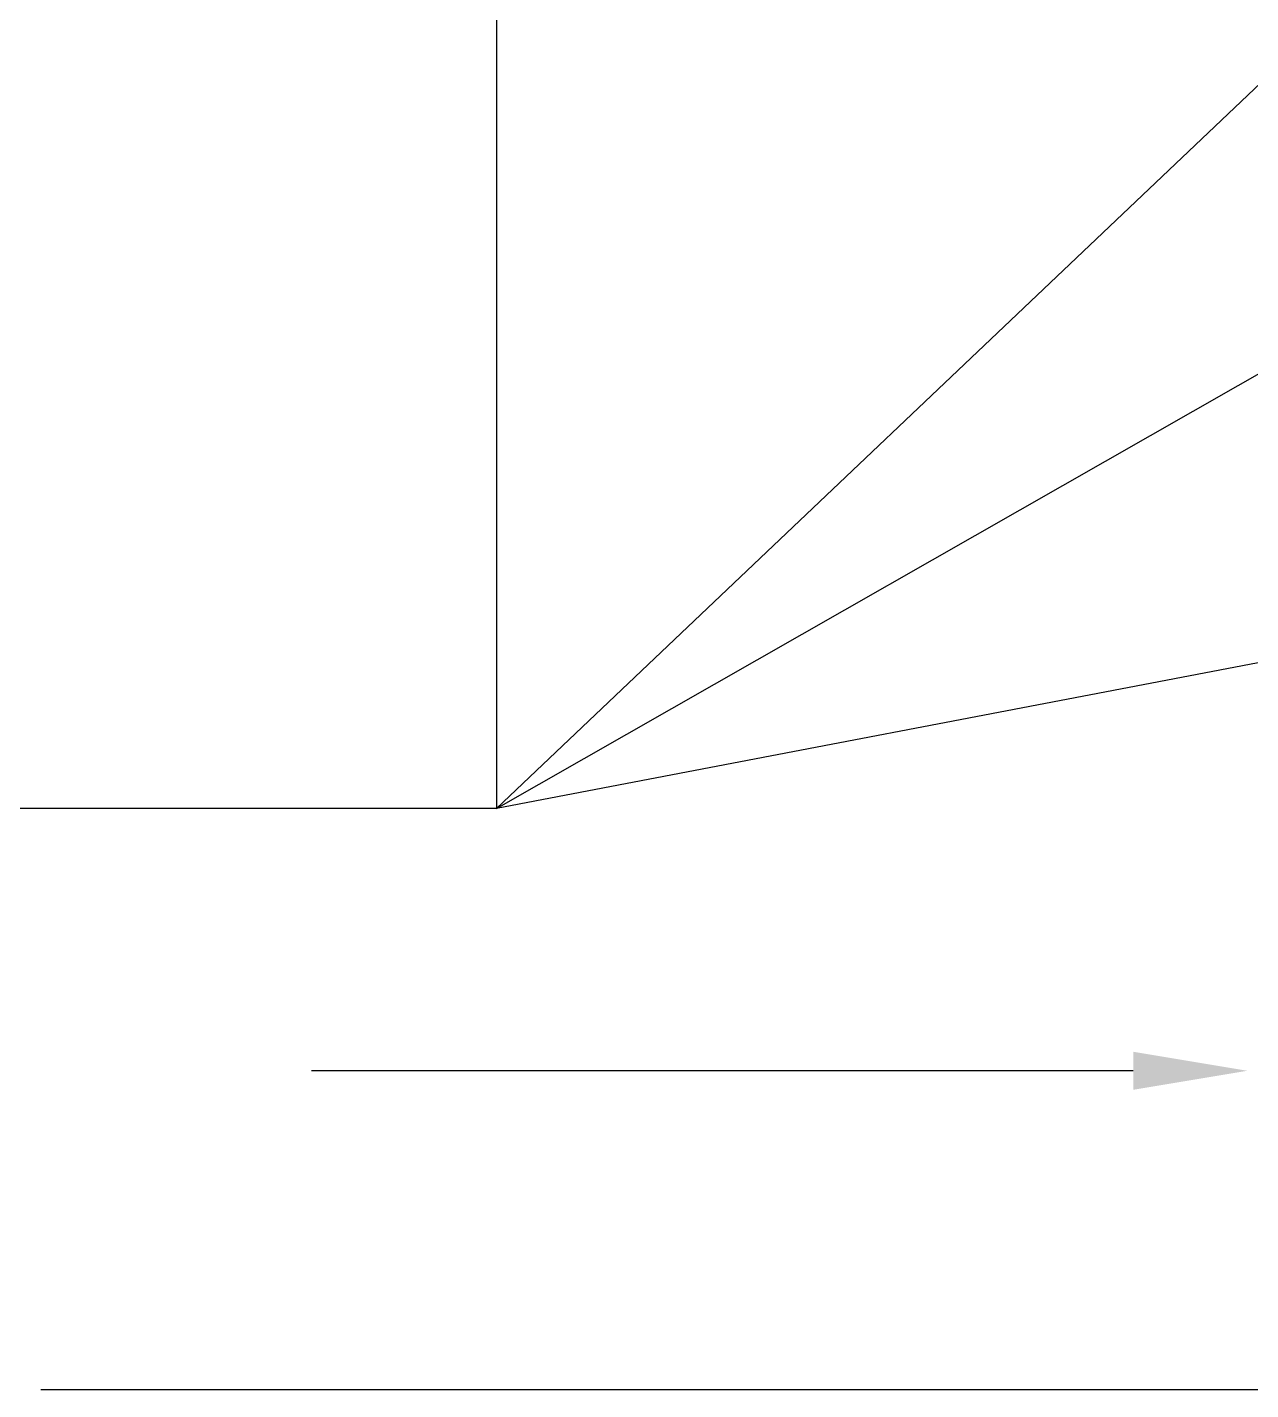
# Model space of a CAD drawing. Extents: x 2246048 to 2442613, y -66234 to 220766.
# Drawn here: x 2367615 to 2369760, y 128290 to 130679 of the extents above; entities that cross this region are included whole.
import ezdxf

# ---------------------------------------------------------------- set-up
doc = ezdxf.new("R2010")
doc.units = 0
doc.header["$LTSCALE"] = 1000
doc.header["$MEASUREMENT"] = 0
for name, color, linetype in [('$RECOVER_980714094048-101', 7, 'Continuous'), ('BASE', 7, 'Continuous'), ('EGTXT', 7, 'Continuous')]:
    doc.layers.add(name, color=color, linetype=linetype)

msp = doc.modelspace()

# ---------------------------------------------------------------- linework, layer by layer
at = {"layer": '$RECOVER_980714094048-101', "linetype": 'Continuous'}
for p, q in [((2368437.563, 133218.828), (2368437.563, 129309.468)), ((2368437.563, 129309.468), (2370495.983, 131264.148)), ((2368437.563, 129309.468), (2370495.983, 130483.368)), ((2370495.983, 129702.588), (2368437.563, 129309.468)), ((2368437.563, 129309.468), (2366504.723, 129309.468))]:
    msp.add_line(p, q, dxfattribs=at)
at = {"layer": 'BASE'}
msp.add_line((2378064.162, 128290.399), (2367638.807, 128290.399), dxfattribs=at)
at = {"layer": 'EGTXT', "color": 1}
msp.add_line((2369553.795, 128849.513), (2368113.132, 128849.513), dxfattribs=at)
msp.add_solid([(2369553.795, 128882.846), (2369553.795, 128816.179), (2369753.795, 128849.513)], dxfattribs=at)

doc.saveas('drawing.dxf')
